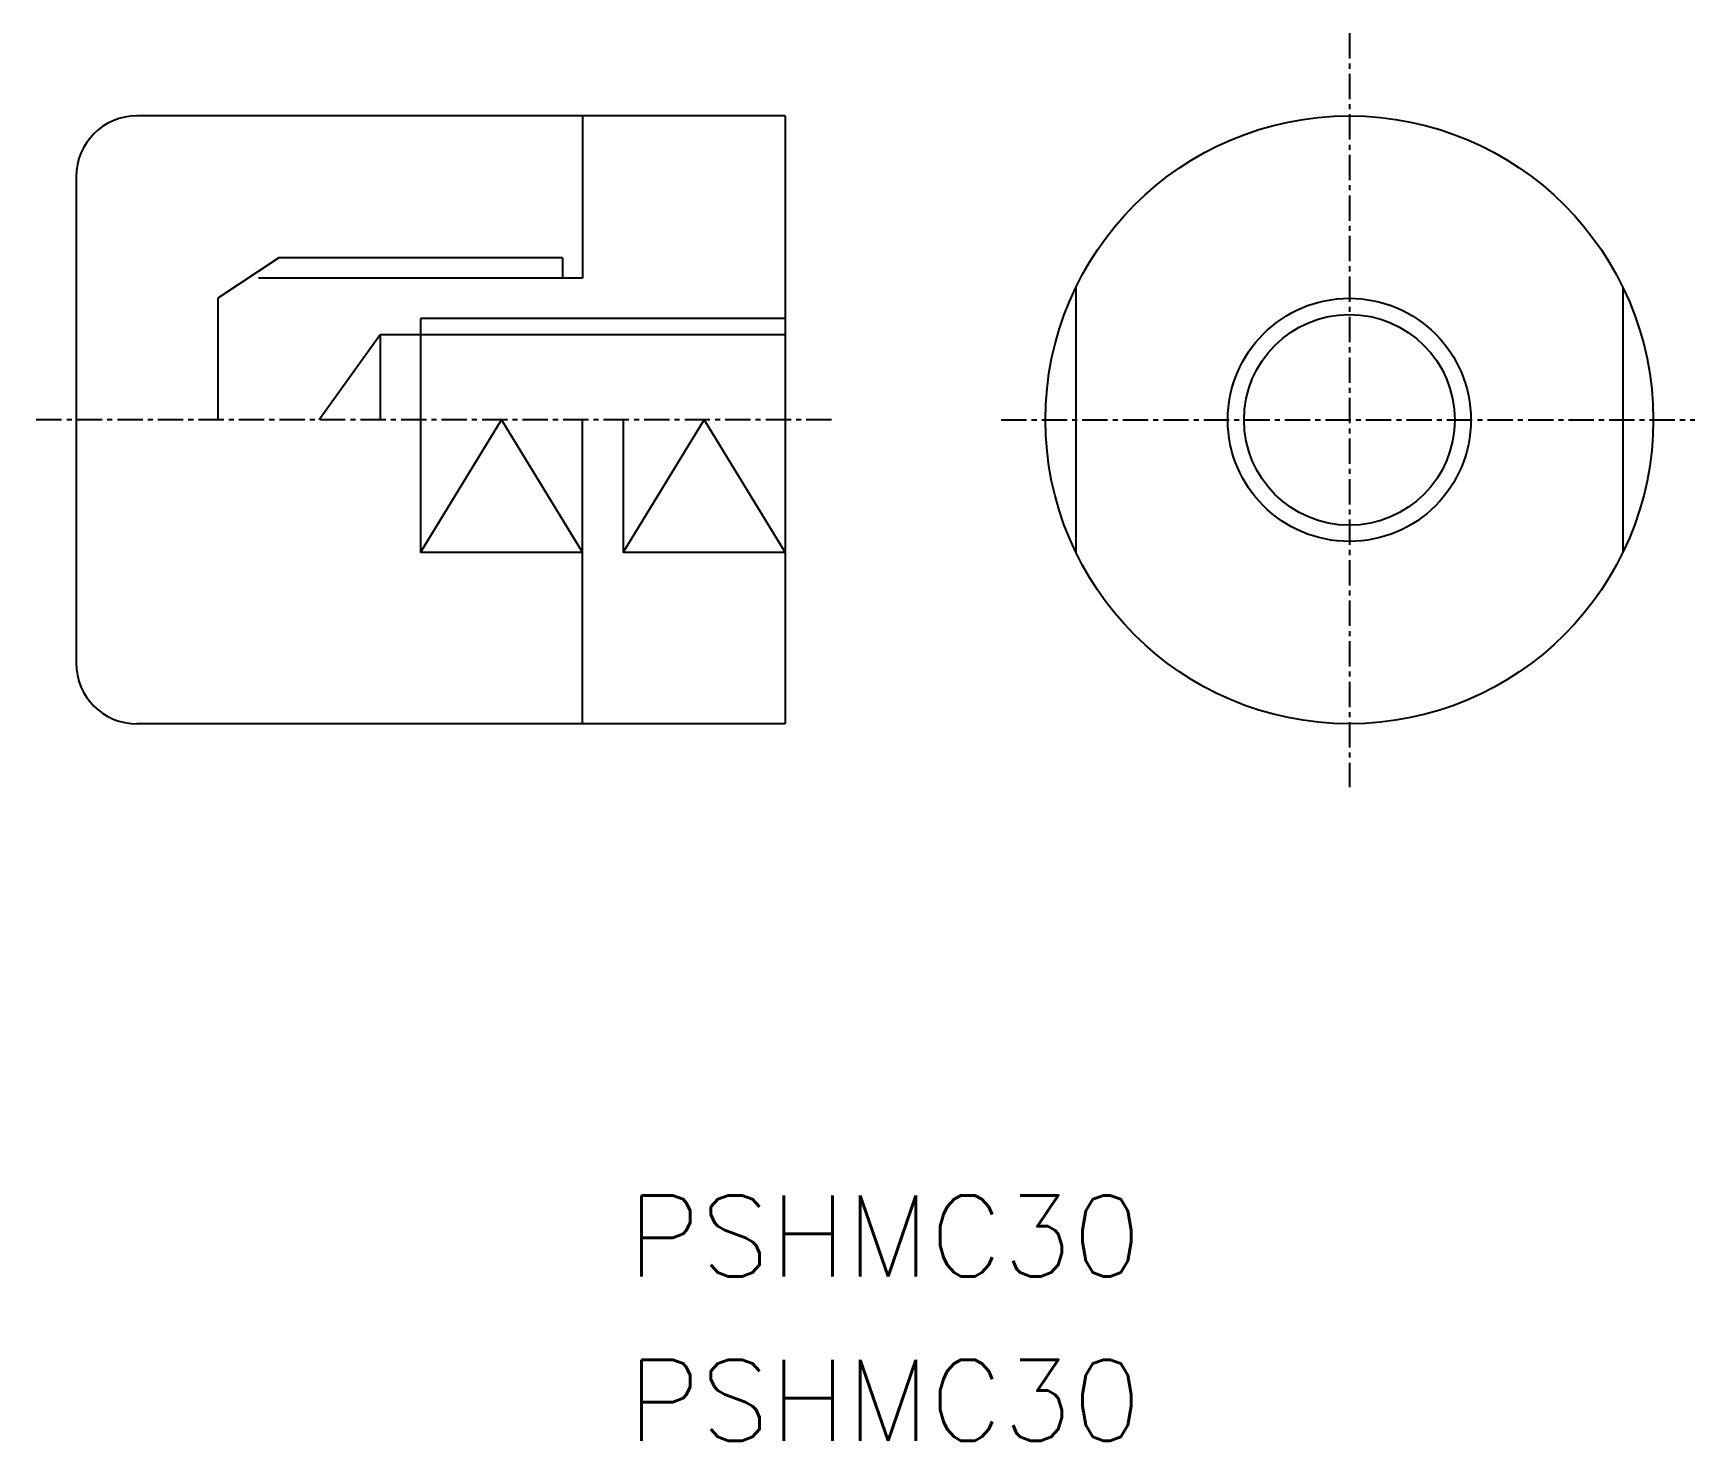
# Model space of a CAD drawing. Extents: x -154.1 to -72.1, y 1540.6 to 1610.1.
import ezdxf

# ---------------------------------------------------------------- set-up
doc = ezdxf.new("R2010")
doc.units = 0
doc.linetypes.add('CENTER', pattern=[2, 1.25, -0.25, 0.25, -0.25])
doc.layers.get('0').update_dxf_attribs({"linetype": 'CONTINUOUS'})
doc.layers.add('CENTER', color=1, linetype='CENTER')
doc.styles.get("Standard").update_dxf_attribs({"font": 'txt.shx', "bigfont": 'bigfont.shx'})

msp = doc.modelspace()

# ---------------------------------------------------------------- linework, layer by layer
at = {"linetype": 'CONTINUOUS'}
for p, q in [((-116.997, 1606.015), (-148.997, 1606.015)), ((-126.997, 1606.015), (-126.997, 1598.015)), ((-116.997, 1606.015), (-116.997, 1576.015)), ((-151.997, 1603.015), (-151.997, 1579.015)), ((-141.997, 1599.015), (-144.997, 1597.015)), ((-127.997, 1599.015), (-141.997, 1599.015)), ((-127.997, 1599.015), (-127.997, 1598.015)), ((-126.997, 1598.015), (-127.997, 1598.015)), ((-102.655, 1597.553), (-102.655, 1584.477)), ((-75.655, 1597.553), (-75.655, 1584.477)), ((-144.997, 1597.015), (-144.997, 1591.015)), ((-134.997, 1596.015), (-134.997, 1591.015)), ((-136.997, 1595.215), (-139.999, 1591.015)), ((-136.997, 1595.215), (-136.997, 1591.015)), ((-116.997, 1595.215), (-136.997, 1595.215)), ((-134.997, 1591.015), (-134.997, 1584.477)), ((-126.997, 1576.015), (-126.997, 1591.015)), ((-124.997, 1591.015), (-124.997, 1584.477)), ((-126.997, 1584.477), (-134.997, 1584.477)), ((-116.997, 1584.477), (-124.997, 1584.477)), ((-116.997, 1576.015), (-148.997, 1576.015))]:
    msp.add_line(p, q, dxfattribs=at)
at = {"color": 3, "linetype": 'CONTINUOUS'}
for p, q in [((-127.997, 1598.015), (-142.997, 1598.015)), ((-116.997, 1596.015), (-134.997, 1596.015)), ((-134.997, 1584.477), (-130.997, 1591.015)), ((-130.997, 1591.015), (-126.997, 1584.477)), ((-124.997, 1584.477), (-120.997, 1591.015)), ((-120.997, 1591.015), (-116.997, 1584.477))]:
    msp.add_line(p, q, dxfattribs=at)
at = {"linetype": 'CONTINUOUS'}
for radius in [15, 5.2]:
    msp.add_circle((-89.155, 1591.015), radius, dxfattribs=at)
at = {"color": 3, "linetype": 'CONTINUOUS'}
msp.add_circle((-89.155, 1591.015), 6, dxfattribs=at)
at = {"linetype": 'CONTINUOUS'}
for centre, start, end in [((-148.997, 1603.015), 90, 180), ((-148.997, 1579.015), 180, 270)]:
    msp.add_arc(centre, 3, start, end, dxfattribs=at)
at = {"layer": 'CENTER', "color": 1, "linetype": 'CENTER'}
for p, q in [((-89.155, 1610.095), (-89.155, 1572.895)), ((-114.712, 1591.015), (-154.115, 1591.015)), ((-106.337, 1591.015), (-72.108, 1591.015))]:
    msp.add_line(p, q, dxfattribs=at)

# ---------------------------------------------------------------- texts
for p in [(-124.783, 1548.745), (-124.783, 1540.635)]:
    msp.add_text('PSHMC30', height=4).set_placement(p)

doc.saveas('drawing.dxf')
